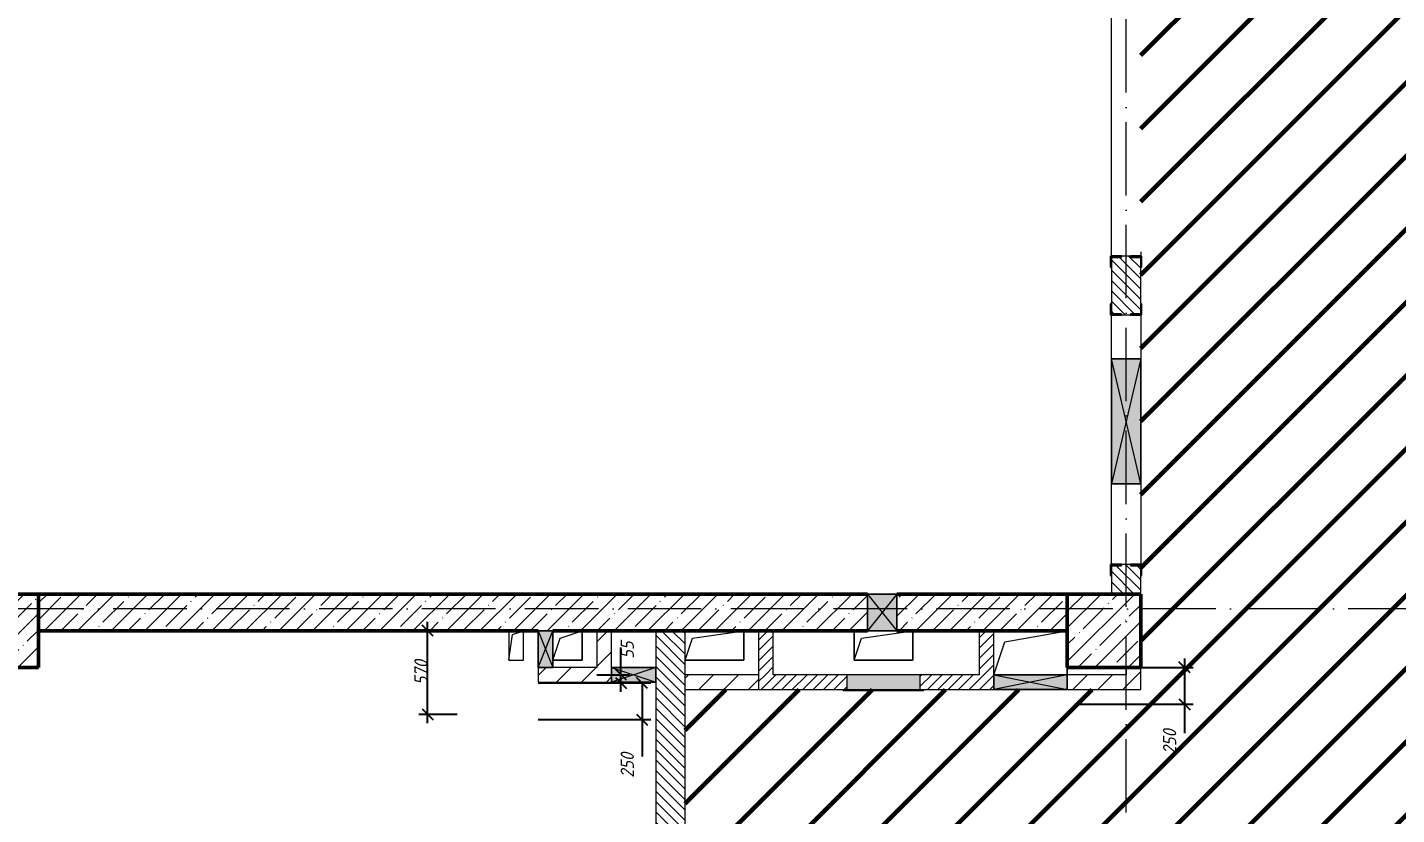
# Model space of a CAD drawing. Header units: millimetres. Extents: x -606178 to 312196, y -19338 to 632709.
# Drawn here: x -266926 to -257611, y 517974 to 523333 of the extents above; entities that cross this region are included whole.
import ezdxf

# ---------------------------------------------------------------- set-up
doc = ezdxf.new("R2010")
doc.units = ezdxf.units.MM
doc.linetypes.add('50_200_ШТРИХ_1Т_ш5_п1_п1_', pattern=[700, 500, -100, 0, -100])
for name, color, linetype, lineweight in [('6.4.1) Окр пт с инж. ПТ2.16', 3, 'Continuous', 60), ('A-____-____-DIMS', 7, 'Continuous', 9), ('A-DETL-GENF-OTLN', 7, 'Continuous', 9), ('A-FLOR-____-OTLN', 7, 'Continuous', 9), ('A-GENM-____-MCUT', 7, 'Continuous', 25), ('A-GENM-____-OTLN', 7, 'Continuous', 9), ('A-GENM-____-OTLN-1', 7, 'Continuous', 25), ('A-GLAZ-____-OTLN', 7, 'Continuous', 9), ('A-WALL-____-MCUT', 7, 'Continuous', 13), ('A-WALL-____-MCUT-2', 7, 'Continuous', 50), ('A-WALL-____-PATT-1', 7, 'Continuous', 9), ('A-WALL-FNSH-MCUT-1', 7, 'Continuous', 9), ('I-WALL-____-OTLN', 7, 'Continuous', 9), ('S-COLS-____-MCUT', 7, 'Continuous', 50), ('S-COLS-____-OTLN', 7, 'Continuous', 9), ('S-GRID-____-OTLN-1', 7, '50_200_ШТРИХ_1Т_ш5_п1_п1_', 9)]:
    doc.layers.add(name, color=color, linetype=linetype, lineweight=lineweight)
doc.layers.add('A-GLAZ-____-OTLN-1', color=7, linetype='Continuous', lineweight=9, true_color=0xc0c0c0)
doc.styles.add('ISOCPEUR_I_7', font='isocpeui.ttf', dxfattribs={"width": 0.9, "height": 90})
doc.dimstyles.new('ISO-1_8_0_9К_СРЕДНИЙ_Кладочные_1', dxfattribs={"dimscale": 304.8, "dimtxt": 89.638306, "dimasz": 0.246063, "dimexe": 0.19685, "dimexo": 0, "dimgap": 0, "dimtad": 1, "dimdec": 3, "dimrnd": 0.001, "dimdsep": 46, "dimtxsty": 'ISOCPEUR_I_7', "dimblk1": 'OBLIQUE', "dimblk2": 'OBLIQUE', "dimsah": 1, "dimcen": 0.09, "dimdle": 0.19685, "dimazin": 0, "dimtfac": 1, "dimtdec": 4, "dimtix": 1, "dimtmove": 0, "dimatfit": 3, "dimfxl": 1, "dimtvp": 1, "dimtolj": 1, "dimtzin": 0, "dimarcsym": 2})
doc.dimstyles.new('ISO-1_8_0_9К_СРЕДНИЙ_Кладочные_2', dxfattribs={"dimscale": 304.8, "dimtxt": 89.638306, "dimasz": 0.246063, "dimexe": 0.19685, "dimexo": 0, "dimgap": 0, "dimtad": 1, "dimdec": 3, "dimrnd": 0.001, "dimdsep": 46, "dimtxsty": 'ISOCPEUR_I_7', "dimblk1": 'OBLIQUE', "dimblk2": 'OBLIQUE', "dimsah": 1, "dimcen": 0.09, "dimdle": 0.19685, "dimazin": 0, "dimtfac": 1, "dimtdec": 4, "dimtix": 1, "dimtmove": 1, "dimatfit": 3, "dimfxl": 1, "dimtvp": 1, "dimtolj": 1, "dimtzin": 0, "dimarcsym": 2})
pattern_1 = [(135, (-264901.3, 451794.26), (-35.35534, -35.35534), [])]
pattern_2 = [(45, (-264901.3, 451794.26), (-35.35534, 35.35534), [])]
pattern_3 = [(45, (-264901.3, 451794.26), (-84.85281, 84.85281), [])]

# ---------------------------------------------------------------- blocks, each defined once
blk = doc.blocks.new('BSC_Колонна _Прямоугольная - 500х500-V22-АР1_План отверстий 2 этажа в осях 1-64_Ю-ЯЯ')
at = {"layer": 'S-COLS-____-OTLN'}
h = blk.add_hatch(dxfattribs=at)
h.set_pattern_fill('FP_31', color=256, style=0, pattern_type=2)
h.set_pattern_definition([(45, (2200, -67431.04), (-114.04925, 114.04925), []), (45, (2314.05, -67431.04), (-114.04925, 114.04925), [201.613, -40.323, 3.353, -36.97])])
h.paths.add_polyline_path([(-250, -250), (250, -250), (250, 250), (-250, 250)], flags=0)
at = {"layer": 'S-COLS-____-MCUT'}
for p, q in [((250, 250), (-250, 250)), ((-250, 250), (-250, -250)), ((250, -250), (250, 250)), ((-250, -250), (250, -250))]:
    blk.add_line(p, q, dxfattribs=at)
blk = doc.blocks.new('BSC_Колонна _Прямоугольная - 500х500-V23-АР1_План отверстий 2 этажа в осях 1-64_Ю-ЯЯ')
at = {"layer": 'S-COLS-____-OTLN'}
h = blk.add_hatch(dxfattribs=at)
h.set_pattern_fill('FP_32', color=256, style=0, pattern_type=2)
h.set_pattern_definition([(45, (-5300, -67431.04), (-114.04925, 114.04925), []), (45, (-5185.95, -67431.04), (-114.04925, 114.04925), [201.613, -40.323, 3.353, -36.97])])
h.paths.add_polyline_path([(-250, -250), (250, -250), (250, 250), (-250, 250)], flags=0)
at = {"layer": 'S-COLS-____-MCUT'}
for p, q in [((250, 250), (-250, 250)), ((-250, 250), (-250, -250)), ((250, -250), (250, 250)), ((-250, -250), (250, -250))]:
    blk.add_line(p, q, dxfattribs=at)
blk = doc.blocks.new('Фахверк_СКБ_Уголок - 200_3960_зеркало-28268689-АР1_План отверстий 2 этажа в осях 1-64_Ю-ЯЯ')
at = {"layer": 'A-GENM-____-MCUT'}
for p, q in [((200, 156), (125, 156)), ((125, 156), (125, 81)), ((131, 81), (131, 150)), ((131, 150), (200, 150)), ((200, 150), (200, 156)), ((125, 81), (131, 81)), ((131, 19), (125, 19)), ((125, 19), (125, -56)), ((131, -50), (131, 19)), ((125, -56), (200, -56)), ((200, -50), (131, -50)), ((200, -56), (200, -50))]:
    blk.add_line(p, q, dxfattribs=at)
blk = doc.blocks.new('Фахверк_СКБ_Уголок - 200_3960-28268576-АР1_План отверстий 2 этажа в осях 1-64_Ю-ЯЯ')
at = {"layer": 'A-GENM-____-MCUT'}
for p, q in [((200, 156), (125, 156)), ((125, 156), (125, 81)), ((131, 81), (131, 150)), ((131, 150), (200, 150)), ((200, 150), (200, 156)), ((125, 81), (131, 81)), ((131, 19), (125, 19)), ((125, 19), (125, -56)), ((131, -50), (131, 19)), ((125, -56), (200, -56)), ((200, -50), (131, -50)), ((200, -56), (200, -50))]:
    blk.add_line(p, q, dxfattribs=at)
blk = doc.blocks.new('AR_Отверстие прямоугольное _в плите_ - AR_Отверстие прямоугольное _в плите_-V166-АР1_План отверстий 2 этажа в осях 1-64_Ю-ЯЯ')
at = {"layer": 'A-GENM-____-OTLN'}
for p, q in [((-50, 100), (-50, -100)), ((-25, 75), (50, 100)), ((50, -100), (50, 100)), ((-50, -100), (-25, 75)), ((-50, -100), (50, -100))]:
    blk.add_line(p, q, dxfattribs=at)
blk = doc.blocks.new('AR_Отверстие прямоугольное _в плите_ - AR_Отверстие прямоугольное _в плите_-V187-АР1_План отверстий 2 этажа в осях 1-64_Ю-ЯЯ')
at = {"layer": 'A-GENM-____-OTLN'}
for p, q in [((250, 150), (-250, 150)), ((-175, 75), (250, 150)), ((-249.9, -149.7), (-175, 75)), ((250, -149.7), (250, -99.7))]:
    blk.add_line(p, q, dxfattribs=at)
blk = doc.blocks.new('AR_Отверстие прямоугольное _в плите_ - AR_Отверстие прямоугольное _в плите_-V192-АР1_План отверстий 2 этажа в осях 1-64_Ю-ЯЯ')
at = {"layer": 'A-GENM-____-OTLN'}
for p, q in [((-50, 50), (100, 100)), ((100, -100), (100, 100)), ((-100, -100), (-50, 50)), ((-100, -100), (100, -100))]:
    blk.add_line(p, q, dxfattribs=at)
blk = doc.blocks.new('AR_Отверстие прямоугольное _в плите_ - AR_Отверстие прямоугольное _в плите_-30459223-АР1_План отверстий 2 этажа в осях 1-64_Ю-ЯЯ')
at = {"layer": 'A-GENM-____-OTLN'}
for p, q in [((-150, 50), (200, 100)), ((200, -100), (200, 100)), ((-200, -100), (-150, 50)), ((-200, -100), (200, -100))]:
    blk.add_line(p, q, dxfattribs=at)
blk = doc.blocks.new('AR_Отверстие прямоугольное _в плите_ - AR_Отверстие прямоугольное _в плите_-V202-АР1_План отверстий 2 этажа в осях 1-64_Ю-ЯЯ')
at = {"layer": 'A-GENM-____-OTLN'}
for p, q in [((-200, 100), (-200, -100)), ((-150, 50), (200, 100)), ((200, -100), (200, 100)), ((-200, -100), (-150, 50)), ((-200, -100), (200, -100))]:
    blk.add_line(p, q, dxfattribs=at)
blk = doc.blocks.new('AR_Отверстие прямоугольное _в стене_ - AR_Отверстие прямоугольное _в стене__ВК-32405659-АР1_План отверстий 2 этажа в осях 1-64_Ю-ЯЯ')
at = {"layer": 'A-GLAZ-____-OTLN-1'}
blk.add_hatch(color=256, dxfattribs=at).paths.add_polyline_path([(100, -125), (100, 125), (-100, 125), (-100, -125)], flags=0)
at = {"layer": 'A-DETL-GENF-OTLN'}
for p, q in [((-100, -125), (-100, 125)), ((-100, 125), (100, 125)), ((100, 125), (-100, -125)), ((-100, 125), (100, -125)), ((100, 125), (-100, 125)), ((-100, 125), (-100, -125)), ((100, 125), (100, -125)), ((100, -125), (100, 125)), ((100, -125), (-100, -125)), ((-100, -125), (100, -125))]:
    blk.add_line(p, q, dxfattribs=at)
blk = doc.blocks.new('AR_Отверстие Ниша - Лючок-32406216-АР1_План отверстий 2 этажа в осях 1-64_Ю-ЯЯ')
at = {"layer": 'A-GLAZ-____-OTLN'}
blk.add_hatch(color=256, dxfattribs=at).paths.add_polyline_path([(250, -50), (250, 50), (-250, 50), (-250, -50)], flags=0)
for p, q in [((250, 50), (-250, 50)), ((-250, 50), (-250, -50)), ((250, -50), (250, 50)), ((-250, -50), (250, -50))]:
    blk.add_line(p, q, dxfattribs=at)
blk = doc.blocks.new('Л_Общий_Лючок - Лючок-29683801-АР1_План отверстий 2 этажа в осях 1-64_Ю-ЯЯ')
at = {"layer": 'A-GLAZ-____-OTLN-1'}
blk.add_hatch(color=256, dxfattribs=at).paths.add_polyline_path([(-24, 0), (524, 0), (524, 6), (-24, 6)], flags=0)
at = {"layer": 'A-GLAZ-____-OTLN'}
for p, q in [((524, 6), (-24, 6)), ((-24, 6), (-24, 0)), ((524, 6), (524, 0))]:
    blk.add_line(p, q, dxfattribs=at)
blk = doc.blocks.new('AR_Отверстие прямоугольное _в стене__БезПР - AR_Отверстие прямоугольное _в стене__БезПР-36788609-АР1_План отверстий 2 этажа в осях 1-64_Ю-ЯЯ')
at = {"layer": 'A-GLAZ-____-OTLN'}
blk.add_hatch(color=256, dxfattribs=at).paths.add_polyline_path([(-125, -50), (125, -50), (125, 50), (-125, 50)], flags=0)
at = {"layer": 'A-DETL-GENF-OTLN'}
for p, q in [((-125, -50), (-125, 50)), ((-125, 50), (125, 50)), ((125, 50), (-125, -50)), ((-125, 50), (125, -50)), ((125, 50), (-125, 50)), ((-125, 50), (-125, -50)), ((125, 50), (125, -50)), ((125, -50), (125, 50)), ((125, -50), (-125, -50)), ((-125, -50), (125, -50))]:
    blk.add_line(p, q, dxfattribs=at)
blk = doc.blocks.new('AR_Отверстие прямоугольное _в стене__БезПР - AR_Отверстие прямоугольное _в стене__БезПР-36428157-АР1_План отверстий 2 этажа в осях 1-64_Ю-ЯЯ')
at = {"layer": 'A-GLAZ-____-OTLN'}
blk.add_hatch(color=256, dxfattribs=at).paths.add_polyline_path([(150, -50), (150, 50), (-150, 50), (-150, -50)], flags=0)
at = {"layer": 'A-DETL-GENF-OTLN'}
for p, q in [((-150, -50), (-150, 50)), ((-150, 50), (150, 50)), ((150, 50), (-150, -50)), ((-150, 50), (150, -50)), ((150, 50), (-150, 50)), ((-150, 50), (-150, -50)), ((150, 50), (150, -50)), ((150, -50), (150, 50)), ((150, -50), (-150, -50)), ((-150, -50), (150, -50))]:
    blk.add_line(p, q, dxfattribs=at)
at = {"layer": 'A-GLAZ-____-OTLN'}
blk.add_line((150, 50), (-150, 50), dxfattribs=at)
blk = doc.blocks.new('AR_Отверстие прямоугольное _в стене_ - AR_Отверстие прямоугольное _в стене__ОВ-36798040-АР1_План отверстий 2 этажа в осях 1-64_Ю-ЯЯ')
at = {"layer": 'A-GLAZ-____-OTLN'}
blk.add_hatch(color=256, dxfattribs=at).paths.add_polyline_path([(425, -100), (425, 100), (-425, 100), (-425, -100)], flags=0)
at = {"layer": 'A-DETL-GENF-OTLN'}
for p, q in [((-425, -100), (-425, 100)), ((-425, 100), (425, 100)), ((425, 100), (-425, -100)), ((-425, 100), (425, -100)), ((425, 100), (-425, 100)), ((-425, 100), (-425, -100)), ((425, 100), (425, -100)), ((425, -100), (425, 100)), ((425, -100), (-425, -100)), ((-425, -100), (425, -100))]:
    blk.add_line(p, q, dxfattribs=at)
blk = doc.blocks.new('AR_Отверстие прямоугольное _в стене__БезПР - AR_Отверстие прямоугольное _в стене__БезПР-36788837-АР1_План отверстий 2 этажа в осях 1-64_Ю-ЯЯ')
at = {"layer": 'A-GLAZ-____-OTLN'}
blk.add_hatch(color=256, dxfattribs=at).paths.add_polyline_path([(250, -50), (250, 50), (-250, 50), (-250, -50)], flags=0)
at = {"layer": 'A-DETL-GENF-OTLN'}
for p, q in [((-250, -50), (-250, 50)), ((-250, 50), (250, 50)), ((250, 50), (-250, -50)), ((-250, 50), (250, -50)), ((250, 50), (-250, 50)), ((-250, 50), (-250, -50)), ((250, 50), (250, -50)), ((250, -50), (250, 50)), ((250, -50), (-250, -50)), ((-250, -50), (250, -50))]:
    blk.add_line(p, q, dxfattribs=at)
at = {"layer": 'A-GLAZ-____-OTLN'}
blk.add_line((250, 50), (-250, 50), dxfattribs=at)
blk = doc.blocks.new('_Oblique')
at = {"color": 0, "linetype": 'ByBlock', "lineweight": -2}
blk.add_line((-0.5, -0.5), (0.5, 0.5), dxfattribs=at)
blk = doc.blocks.new('*D4927')
at = {"layer": 'A-____-____-DIMS', "color": 0, "lineweight": -2, "transparency": 16777216}
for p, q in [((-259751.3, 518975.3), (-258993.9, 518975.3)), ((-259053.9, 519035.3), (-259053.9, 518725.3)), ((-259799.3, 518725.3), (-258993.9, 518725.3)), ((-259053.9, 518725.3), (-259053.9, 518529.2))]:
    blk.add_line(p, q, dxfattribs=at)
at = {"layer": 'Defpoints', "color": 0, "transparency": 16777216}
for p in [(-259751.3, 518975.3), (-259799.3, 518725.3), (-259053.9, 518725.3)]:
    blk.add_point(p, dxfattribs=at)
at = {"layer": 'A-____-____-DIMS', "color": 0, "lineweight": -2, "transparency": 16777216, "xscale": 75, "yscale": 75, "zscale": 75}
for p, rotation in [((-259053.9, 518975.3), 90), ((-259053.9, 518725.3), 270)]:
    blk.add_blockref('_Oblique', p, dxfattribs=dict(at, rotation=rotation))
at = {"layer": 'A-____-____-DIMS', "color": 0, "transparency": 16777216, "insert": (-259199.9, 518384.4), "char_height": 90, "width": 409.578, "attachment_point": 1, "rotation": 90, "line_spacing_factor": 1.149209, "style": 'ISOCPEUR_I_7'}
blk.add_mtext('\\A1;250', dxfattribs=at)
blk = doc.blocks.new('*D4913')
at = {"layer": 'A-____-____-DIMS', "color": 0, "lineweight": -2, "transparency": 16777216}
for p, q in [((-264203.1, 518595.3), (-264203.1, 519285.3)), ((-264309.1, 519225.3), (-264143.1, 519225.3)), ((-264001.3, 518655.3), (-264263.1, 518655.3))]:
    blk.add_line(p, q, dxfattribs=at)
at = {"layer": 'Defpoints', "color": 0, "transparency": 16777216}
for p in [(-264309.1, 519225.3), (-264203.1, 519225.3), (-264001.3, 518655.3)]:
    blk.add_point(p, dxfattribs=at)
at = {"layer": 'A-____-____-DIMS', "color": 0, "lineweight": -2, "transparency": 16777216, "xscale": 75, "yscale": 75, "zscale": 75}
for p, rotation in [((-264203.1, 519225.3), 90), ((-264203.1, 518655.3), 270)]:
    blk.add_blockref('_Oblique', p, dxfattribs=dict(at, rotation=rotation))
at = {"layer": 'A-____-____-DIMS', "color": 0, "transparency": 16777216, "insert": (-264248.7, 518940.3), "char_height": 90, "width": 409.578, "attachment_point": 5, "rotation": 90, "style": 'ISOCPEUR_I_7'}
blk.add_mtext('\\A1;570', dxfattribs=at)
blk = doc.blocks.new('*D4914')
at = {"layer": 'A-____-____-DIMS', "color": 0, "lineweight": -2, "transparency": 16777216}
for p, q in [((-263451.3, 518870.3), (-262684, 518870.3)), ((-262744, 518870.3), (-262744, 518560.3)), ((-263451.3, 518620.3), (-262684, 518620.3)), ((-262744, 518620.3), (-262744, 518369))]:
    blk.add_line(p, q, dxfattribs=at)
at = {"layer": 'Defpoints', "color": 0, "transparency": 16777216}
for p in [(-263451.3, 518870.3), (-262744, 518870.3), (-263451.3, 518620.3)]:
    blk.add_point(p, dxfattribs=at)
at = {"layer": 'A-____-____-DIMS', "color": 0, "lineweight": -2, "transparency": 16777216, "xscale": 75, "yscale": 75, "zscale": 75}
for p, rotation in [((-262744, 518870.3), 90), ((-262744, 518620.3), 270)]:
    blk.add_blockref('_Oblique', p, dxfattribs=dict(at, rotation=rotation))
at = {"layer": 'A-____-____-DIMS', "color": 0, "transparency": 16777216, "insert": (-262890, 518224.2), "char_height": 90, "width": 409.578, "attachment_point": 1, "rotation": 90, "line_spacing_factor": 1.149209, "style": 'ISOCPEUR_I_7'}
blk.add_mtext('\\A1;250', dxfattribs=at)
blk = doc.blocks.new('*D4915')
at = {"layer": 'A-____-____-DIMS', "color": 0, "lineweight": -2, "transparency": 16777216}
for p, q in [((-262887.9, 518925.3), (-262887.9, 519110.8)), ((-263451.3, 518870.3), (-262827.9, 518870.3)), ((-263051.3, 518925.3), (-262827.9, 518925.3)), ((-262887.9, 518810.3), (-262887.9, 518925.3))]:
    blk.add_line(p, q, dxfattribs=at)
at = {"layer": 'Defpoints', "color": 0, "transparency": 16777216}
for p in [(-263451.3, 518870.3), (-263051.3, 518925.3), (-262887.9, 518925.3)]:
    blk.add_point(p, dxfattribs=at)
at = {"layer": 'A-____-____-DIMS', "color": 0, "lineweight": -2, "transparency": 16777216, "xscale": 75, "yscale": 75, "zscale": 75}
for p, rotation in [((-262887.9, 518925.3), 90), ((-262887.9, 518870.3), 270)]:
    blk.add_blockref('_Oblique', p, dxfattribs=dict(at, rotation=rotation))
at = {"layer": 'A-____-____-DIMS', "color": 0, "transparency": 16777216, "insert": (-262890, 519034.3), "char_height": 90, "width": 273.052, "attachment_point": 1, "rotation": 90, "line_spacing_factor": 1.149209, "style": 'ISOCPEUR_I_7'}
blk.add_mtext('\\A1;55', dxfattribs=at)

msp = doc.modelspace()

# ---------------------------------------------------------------- hatches: boundary and pattern name
at = {"layer": '6.4.1) Окр пт с инж. ПТ2.16'}
h = msp.add_hatch(dxfattribs=at)
h.set_pattern_fill('ANSI31', color=256, scale=111)
h.paths.add_polyline_path([(-259351.3011, 528425.3011), (-257525.5952, 528425.3011), (-257525.5952, 518825.3011), (-259351.3011, 518825.3011)])
h.paths.add_polyline_path([(-262451.3011, 518825.3011), (-257301.3011, 518825.3011), (-257301.3011, 513825.3011), (-262451.3011, 513825.3011)])
h.paths.add_polyline_path([(-219701.3011, 519325.3011), (-257301.3011, 519325.3011), (-257301.3011, 514975.3011), (-219701.3011, 514975.3011)])
at = {"layer": 'A-WALL-____-PATT-1'}
h = msp.add_hatch(dxfattribs=at)
h.set_pattern_fill('FP_6', color=256, style=0, pattern_type=2)
h.set_pattern_definition(pattern_1)
h.paths.add_polyline_path([(-259351.3011, 519475.3011), (-259351.3011, 519669.3011), (-259420.3011, 519669.3011), (-259420.3011, 519675.3011), (-259482.3011, 519675.3011), (-259482.3011, 519669.3011), (-259551.3011, 519669.3011), (-259551.3011, 519475.3011), (-259357.3011, 519475.3011)], flags=0)
h.paths.add_polyline_path([(-259482.3011, 521375.3011), (-259420.3011, 521375.3011), (-259420.3011, 521381.3011), (-259351.3011, 521381.3011), (-259351.3011, 521769.3011), (-259420.3011, 521769.3011), (-259420.3011, 521775.3011), (-259482.3011, 521775.3011), (-259482.3011, 521769.3011), (-259551.3011, 521769.3011), (-259551.3011, 521381.3011), (-259482.3011, 521381.3011)], flags=0)
h.paths.add_polyline_path([(-259420.3011, 523575.3011), (-259420.3011, 523581.3011), (-259351.3011, 523581.3011), (-259351.3011, 524825.3011), (-259551.3011, 524825.3011), (-259551.3011, 523581.3011), (-259482.3011, 523581.3011), (-259482.3011, 523575.3011)], flags=0)
h = msp.add_hatch(dxfattribs=at)
h.set_pattern_fill('FP_13', color=256, style=0, pattern_type=2)
h.set_pattern_definition([(45, (-264901.3, 451794.26), (-114.04925, 114.04925), []), (45, (-264787.25, 451794.26), (-114.04925, 114.04925), [201.612, -40.322, 3.353, -36.97])])
h.paths.add_polyline_path([(-259851.3011, 519225.3011), (-259851.3011, 519475.3011), (-261011.3011, 519475.3011), (-261011.3011, 519225.3011)], flags=0)
h.paths.add_polyline_path([(-261211.3011, 519225.3011), (-261211.3011, 519475.3011), (-266851.3011, 519475.3011), (-266851.3011, 519225.3011), (-261381.4809, 519225.3011)], flags=0)
h = msp.add_hatch(dxfattribs=at)
h.set_pattern_fill('FP_4', color=256, style=0, pattern_type=2)
h.set_pattern_definition(pattern_3)
h.paths.add_polyline_path([(-262951.3011, 518975.3011), (-262951.3011, 519225.3011), (-263051.3011, 519225.3011), (-263051.3011, 518975.3011)], flags=0)
h = msp.add_hatch(dxfattribs=at)
h.set_pattern_fill('FP_6', color=256, style=0, pattern_type=2)
h.set_pattern_definition(pattern_1)
h.paths.add_polyline_path([(-262451.3011, 513825.3011), (-262451.3011, 516269.3011), (-262520.3011, 516269.3011), (-262520.3011, 516275.3011), (-262582.3011, 516275.3011), (-262582.3011, 516269.3011), (-262651.3011, 516269.3011), (-262651.3011, 513825.3011)], flags=0)
h.paths.add_polyline_path([(-262520.3011, 517425.3011), (-262520.3011, 517431.3011), (-262451.3011, 517431.3011), (-262451.3011, 519225.3011), (-262651.3011, 519225.3011), (-262651.3011, 517431.3011), (-262582.3011, 517431.3011), (-262582.3011, 517425.3011)], flags=0)
h = msp.add_hatch(dxfattribs=at)
h.set_pattern_fill('FP_5', color=256, style=0, pattern_type=2)
h.set_pattern_definition(pattern_2)
h.paths.add_polyline_path([(-261851.3011, 518925.3011), (-261851.3011, 519225.3011), (-261951.3011, 519225.3011), (-261951.3011, 518925.3011)], flags=0)
h = msp.add_hatch(dxfattribs=at)
h.set_pattern_fill('FP_5', color=256, style=0, pattern_type=2)
h.set_pattern_definition(pattern_2)
h.paths.add_polyline_path([(-260351.3011, 518925.3011), (-260351.3011, 519225.3011), (-260451.3011, 519225.3011), (-260451.3011, 518925.3011)], flags=0)
h = msp.add_hatch(dxfattribs=at)
h.set_pattern_fill('FP_4', color=256, style=0, pattern_type=2)
h.set_pattern_definition(pattern_3)
h.paths.add_polyline_path([(-263351.3011, 518875.3011), (-263351.3011, 518975.3011), (-263451.3011, 518975.3011), (-263451.3011, 518875.3011)], flags=0)
h = msp.add_hatch(dxfattribs=at)
h.set_pattern_fill('FP_4', color=256, style=0, pattern_type=2)
h.set_pattern_definition(pattern_3)
h.paths.add_polyline_path([(-262951.3011, 518875.3011), (-262951.3011, 518975.3011), (-263351.3011, 518975.3011), (-263351.3011, 518875.3011), (-263148.9815, 518875.3011)], flags=0)
h = msp.add_hatch(dxfattribs=at)
h.set_pattern_fill('FP_4', color=256, style=0, pattern_type=2)
h.set_pattern_definition(pattern_3)
h.paths.add_polyline_path([(-259351.3011, 518825.3011), (-259351.3011, 518975.3011), (-259451.3011, 518975.3011), (-259451.3011, 518825.3011)], flags=0)
h = msp.add_hatch(dxfattribs=at)
h.set_pattern_fill('FP_4', color=256, style=0, pattern_type=2)
h.set_pattern_definition(pattern_3)
h.paths.add_polyline_path([(-261951.3011, 518825.3011), (-261951.3011, 518925.3011), (-262451.3011, 518925.3011), (-262451.3011, 518825.3011)], flags=0)
h = msp.add_hatch(dxfattribs=at)
h.set_pattern_fill('FP_5', color=256, style=0, pattern_type=2)
h.set_pattern_definition(pattern_2)
h.paths.add_polyline_path([(-261381.4809, 518825.3011), (-261351.3011, 518825.3011), (-261351.3011, 518925.3011), (-261951.3011, 518925.3011), (-261951.3011, 518825.3011)], flags=0)
h.paths.add_polyline_path([(-260851.3011, 518825.3011), (-260351.3011, 518825.3011), (-260351.3011, 518925.3011), (-260851.3011, 518925.3011), (-260851.3011, 518858.6345)], flags=0)
h = msp.add_hatch(dxfattribs=at)
h.set_pattern_fill('FP_4', color=256, style=0, pattern_type=2)
h.set_pattern_definition(pattern_3)
h.paths.add_polyline_path([(-259851.3011, 518825.3011), (-259451.3011, 518825.3011), (-259451.3011, 518925.3011), (-259851.3011, 518925.3011)], flags=0)

# ---------------------------------------------------------------- linework, layer by layer
at = {"layer": 'A-FLOR-____-OTLN'}
for p, q in [((-263151.3011, 519225.3011), (-263151.3011, 519025.3011)), ((-262051.3011, 519225.3011), (-262051.3011, 519025.3011)), ((-261301.3011, 519025.3011), (-261301.3011, 519225.3011)), ((-260901.3011, 519225.3011), (-260901.3011, 519025.3011)), ((-260351.3011, 519224.9536), (-259851.3011, 519224.9536)), ((-263151.3011, 519025.3011), (-263351.3011, 519025.3011)), ((-262051.3011, 519025.3011), (-262451.3011, 519025.3011)), ((-260901.3011, 519025.3011), (-261301.3011, 519025.3011)), ((-259851.3011, 518975.3011), (-259851.3011, 518925.3011))]:
    msp.add_line(p, q, dxfattribs=at)
at = {"layer": 'A-WALL-____-MCUT'}
for p, q in [((-259420.3011, 521775.3011), (-259482.3011, 521775.3011)), ((-259551.3011, 521700.3011), (-259551.3011, 521450.3011)), ((-259351.3011, 521450.3011), (-259351.3011, 521700.3011)), ((-259482.3011, 521375.3011), (-259420.3011, 521375.3011)), ((-259420.3011, 519675.3011), (-259482.3011, 519675.3011)), ((-259551.3011, 519600.3011), (-259551.3011, 519475.3011)), ((-259351.3011, 519475.3011), (-259351.3011, 519600.3011)), ((-262651.3011, 519225.3011), (-262651.3011, 518975.3011)), ((-262451.3011, 517500.3011), (-262451.3011, 519225.3011)), ((-262651.3011, 518875.3011), (-262651.3011, 517500.3011))]:
    msp.add_line(p, q, dxfattribs=at)
at = {"layer": 'A-WALL-____-MCUT-2'}
for p, q in [((-261211.3011, 519475.3011), (-266851.3011, 519475.3011)), ((-259851.3011, 519475.3011), (-261011.3011, 519475.3011)), ((-266851.3011, 519225.3011), (-263451.3011, 519225.3011)), ((-263351.3011, 519225.3011), (-261211.3011, 519225.3011)), ((-261011.3011, 519225.3011), (-259851.3011, 519225.3011))]:
    msp.add_line(p, q, dxfattribs=at)
at = {"layer": 'A-WALL-FNSH-MCUT-1'}
for p, q in [((-263051.3011, 519225.3011), (-263051.3011, 518975.3011)), ((-262951.3011, 518975.3011), (-262951.3011, 519225.3011)), ((-261951.3011, 519225.3011), (-261951.3011, 518825.3011)), ((-261851.3011, 518925.3011), (-261851.3011, 519225.3011)), ((-260451.3011, 519225.3011), (-260451.3011, 518925.3011)), ((-260351.3011, 518925.3011), (-260351.3011, 519225.3011)), ((-263451.3011, 518975.3011), (-263451.3011, 518875.3011)), ((-263051.3011, 518975.3011), (-263351.3011, 518975.3011)), ((-259451.3011, 518975.3011), (-259451.3011, 518925.3011)), ((-259351.3011, 518825.3011), (-259351.3011, 518975.3011)), ((-263451.3011, 518875.3011), (-262951.3011, 518875.3011)), ((-261951.3011, 518925.3011), (-262451.3011, 518925.3011)), ((-261351.3011, 518925.3011), (-261851.3011, 518925.3011)), ((-260451.3011, 518925.3011), (-260851.3011, 518925.3011)), ((-259451.3011, 518925.3011), (-259851.3011, 518925.3011)), ((-262451.3011, 518825.3011), (-261351.3011, 518825.3011)), ((-260851.3011, 518825.3011), (-260351.3011, 518825.3011)), ((-259851.3011, 518825.3011), (-259351.3011, 518825.3011))]:
    msp.add_line(p, q, dxfattribs=at)
at = {"layer": 'I-WALL-____-OTLN'}
for p, q in [((-259551.3011, 521775.3011), (-259551.3011, 523575.3011)), ((-259351.3011, 521805.3011), (-259351.3011, 521775.3011)), ((-259551.3011, 521075.3011), (-259551.3011, 521375.3011)), ((-259351.3011, 521375.3011), (-259351.3011, 521075.3011)), ((-259551.3011, 519675.3011), (-259551.3011, 520225.3011)), ((-259351.3011, 520225.3011), (-259351.3011, 519675.3011))]:
    msp.add_line(p, q, dxfattribs=at)
at = {"layer": 'S-GRID-____-OTLN-1'}
for p, q in [((-259451.3011, 504685.847), (-259451.3011, 542687.1106)), ((-160826.8945, 519375.3011), (-269570.0713, 519375.3011))]:
    msp.add_line(p, q, dxfattribs=at)

# ---------------------------------------------------------------- block references
at = {"layer": 'A-GENM-____-OTLN'}
for name, p in [('AR_Отверстие прямоугольное _в плите_ - AR_Отверстие прямоугольное _в плите_-V166-АР1_План отверстий 2 этажа в осях 1-64_Ю-ЯЯ', (-263600.2158, 519125.3011)), ('AR_Отверстие прямоугольное _в плите_ - AR_Отверстие прямоугольное _в плите_-V192-АР1_План отверстий 2 этажа в осях 1-64_Ю-ЯЯ', (-263251.3011, 519125.3011)), ('AR_Отверстие прямоугольное _в плите_ - AR_Отверстие прямоугольное _в плите_-30459223-АР1_План отверстий 2 этажа в осях 1-64_Ю-ЯЯ', (-262251.3011, 519125.3011)), ('AR_Отверстие прямоугольное _в плите_ - AR_Отверстие прямоугольное _в плите_-V202-АР1_План отверстий 2 этажа в осях 1-64_Ю-ЯЯ', (-261101.3011, 519125.3011)), ('AR_Отверстие прямоугольное _в плите_ - AR_Отверстие прямоугольное _в плите_-V187-АР1_План отверстий 2 этажа в осях 1-64_Ю-ЯЯ', (-260101.3011, 519074.9536))]:
    msp.add_blockref(name, p, dxfattribs=at)
at = {"layer": 'A-GENM-____-OTLN-1'}
for name, p, rotation in [('Фахверк_СКБ_Уголок - 200_3960_зеркало-28268689-АР1_План отверстий 2 этажа в осях 1-64_Ю-ЯЯ', (-259501.3011, 521900.3011), 269.9999999999999), ('Фахверк_СКБ_Уголок - 200_3960-28268576-АР1_План отверстий 2 этажа в осях 1-64_Ю-ЯЯ', (-259401.3011, 521250.3011), 89.99999999999991), ('Фахверк_СКБ_Уголок - 200_3960_зеркало-28268689-АР1_План отверстий 2 этажа в осях 1-64_Ю-ЯЯ', (-259501.3011, 519800.3011), 269.9999999999999)]:
    msp.add_blockref(name, p, dxfattribs=dict(at, rotation=rotation))
at = {"layer": 'A-GLAZ-____-OTLN'}
for name, p, rotation in [('AR_Отверстие прямоугольное _в стене_ - AR_Отверстие прямоугольное _в стене__ОВ-36798040-АР1_План отверстий 2 этажа в осях 1-64_Ю-ЯЯ', (-259451.3011, 520650.3011), 269.9999999999999), ('AR_Отверстие прямоугольное _в стене__БезПР - AR_Отверстие прямоугольное _в стене__БезПР-36788609-АР1_План отверстий 2 этажа в осях 1-64_Ю-ЯЯ', (-263401.3011, 519100.3011), 89.9999999999999), ('Л_Общий_Лючок - Лючок-29683801-АР1_План отверстий 2 этажа в осях 1-64_Ю-ЯЯ', (-260851.3011, 518825.3011), 180)]:
    msp.add_blockref(name, p, dxfattribs=dict(at, rotation=rotation))
for name, p in [('AR_Отверстие прямоугольное _в стене_ - AR_Отверстие прямоугольное _в стене__ВК-32405659-АР1_План отверстий 2 этажа в осях 1-64_Ю-ЯЯ', (-261111.3011, 519350.3011)), ('AR_Отверстие прямоугольное _в стене__БезПР - AR_Отверстие прямоугольное _в стене__БезПР-36428157-АР1_План отверстий 2 этажа в осях 1-64_Ю-ЯЯ', (-262801.3011, 518925.3011)), ('AR_Отверстие Ниша - Лючок-32406216-АР1_План отверстий 2 этажа в осях 1-64_Ю-ЯЯ', (-261101.3011, 518875.3011)), ('AR_Отверстие прямоугольное _в стене__БезПР - AR_Отверстие прямоугольное _в стене__БезПР-36788837-АР1_План отверстий 2 этажа в осях 1-64_Ю-ЯЯ', (-260101.3011, 518875.3011))]:
    msp.add_blockref(name, p, dxfattribs=at)
at = {"layer": 'S-COLS-____-OTLN'}
for name, p in [('BSC_Колонна _Прямоугольная - 500х500-V22-АР1_План отверстий 2 этажа в осях 1-64_Ю-ЯЯ', (-267101.3011, 519225.3011)), ('BSC_Колонна _Прямоугольная - 500х500-V23-АР1_План отверстий 2 этажа в осях 1-64_Ю-ЯЯ', (-259601.3011, 519225.3011))]:
    msp.add_blockref(name, p, dxfattribs=at)

# ---------------------------------------------------------------- dimensions: what is measured, and where the dimension line sits
at = {"layer": 'A-____-____-DIMS'}
dim = msp.add_linear_dim(base=(-264203.0772, 519225.3011), p1=(-264001.3011, 518655.3011), p2=(-264309.1432, 519225.3011), angle=90, dimstyle='ISO-1_8_0_9К_СРЕДНИЙ_Кладочные_2', override={"dimpost": '<>', "dimfxl": 647.816932}, dxfattribs=at)
dim.commit()
dim.dimension.update_dxf_attribs({"geometry": '*D4913', "text_midpoint": (-264248.6567, 518940.3011)})
for base, p1, p2, override, picture, middle in [((-262887.8698, 518925.3011), (-263451.3011, 518870.3011), (-263051.3011, 518925.3011), {"dimpost": '<>', "dimfxl": 403.763545}, '*D4915', (-262830.0346, 519110.7988)), ((-259053.8687, 518725.3011), (-259751.3011, 518975.3011), (-259799.2744, 518725.3011), {"dimpost": '<>', "dimfxl": 254.561261}, '*D4927', (-259139.9005, 518529.1651)), ((-262744.0028, 518870.3011), (-263451.3011, 518620.3011), (-263451.3011, 518870.3011), {"dimpost": '<>', "dimfxl": 250}, '*D4914', (-262830.0346, 518368.9591))]:
    dim = msp.add_linear_dim(base=base, p1=p1, p2=p2, angle=90, dimstyle='ISO-1_8_0_9К_СРЕДНИЙ_Кладочные_1', override=override, dxfattribs=at)
    dim.commit()
    dim.dimension.update_dxf_attribs({"geometry": picture, "text_midpoint": middle, "dimtype": 160, "text_rotation": 90})

doc.saveas('drawing.dxf')
